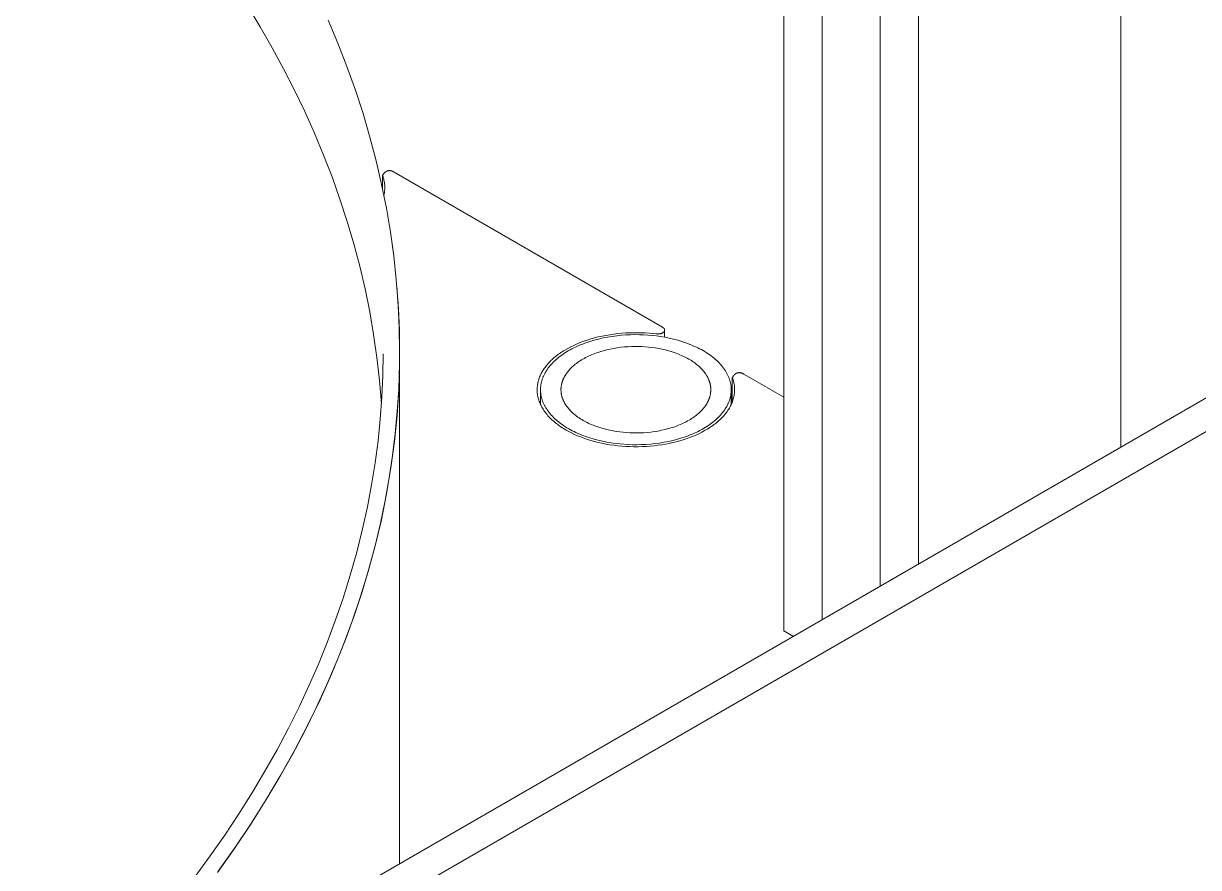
# Model space of a CAD drawing. Header units: inches. Extents: x -6.5 to 91.7, y -2.1 to 67.1.
# Drawn here: x 86.574 to 89.459, y 49.601 to 51.673 of the extents above; entities that cross this region are included whole.
import ezdxf

# ---------------------------------------------------------------- set-up
doc = ezdxf.new("R2010")
doc.units = ezdxf.units.IN
doc.layers.add('ZANO_R', color=7, linetype='Continuous', lineweight=0)

msp = doc.modelspace()

# ---------------------------------------------------------------- linework, layer by layer
at = {"layer": 'ZANO_R'}
for p, q in [((89.26837, 50.63292), (89.26837, 52.92642)), ((88.44077, 50.18241), (88.44077, 52.55782)), ((88.67723, 50.29163), (88.67723, 52.4213)), ((88.77181, 52.3667), (88.77181, 50.34623)), ((88.53535, 52.06323), (88.53535, 50.20971)), ((87.15549, 51.66461), (87.12479, 51.7153)), ((87.322, 51.68154), (87.34612, 51.62445)), ((87.18487, 51.6134), (87.15549, 51.66461)), ((87.21291, 51.5617), (87.18487, 51.6134)), ((87.34612, 51.62445), (87.36848, 51.56716)), ((87.23956, 51.50953), (87.21291, 51.5617)), ((87.36848, 51.56716), (87.38906, 51.50965)), ((87.26481, 51.45689), (87.23956, 51.50953)), ((87.38906, 51.50965), (87.40787, 51.45196)), ((87.28861, 51.4038), (87.26481, 51.45689)), ((87.40787, 51.45196), (87.42491, 51.3941)), ((87.31095, 51.3503), (87.28861, 51.4038)), ((87.42491, 51.3941), (87.44016, 51.33607)), ((87.3318, 51.29638), (87.31095, 51.3503)), ((87.44016, 51.33607), (87.45364, 51.2779)), ((87.35114, 51.24208), (87.3318, 51.29638)), ((87.45566, 51.26842), (87.45566, 51.30069)), ((87.45621, 51.29981), (87.45603, 51.29923)), ((87.45603, 51.29923), (87.45699, 51.29654)), ((87.45641, 51.30039), (87.45621, 51.29981)), ((87.45663, 51.30096), (87.45641, 51.30039)), ((87.45688, 51.30152), (87.45663, 51.30096)), ((87.45714, 51.30207), (87.45688, 51.30152)), ((87.45699, 51.29654), (87.45786, 51.29381)), ((87.45742, 51.30261), (87.45714, 51.30207)), ((87.45772, 51.30315), (87.45742, 51.30261)), ((87.45803, 51.30367), (87.45772, 51.30315)), ((87.45786, 51.29381), (87.45863, 51.29106)), ((87.45837, 51.30418), (87.45803, 51.30367)), ((87.45872, 51.30468), (87.45837, 51.30418)), ((87.45909, 51.30517), (87.45872, 51.30468)), ((87.45947, 51.30564), (87.45909, 51.30517)), ((87.45988, 51.30611), (87.45947, 51.30564)), ((87.46029, 51.30655), (87.45988, 51.30611)), ((87.46072, 51.30698), (87.46029, 51.30655)), ((87.46117, 51.3074), (87.46072, 51.30698)), ((87.46163, 51.3078), (87.46117, 51.3074)), ((87.46211, 51.30819), (87.46163, 51.3078)), ((87.46259, 51.30856), (87.46211, 51.30819)), ((87.46309, 51.30891), (87.46259, 51.30856)), ((87.46361, 51.30924), (87.46309, 51.30891)), ((87.46413, 51.30956), (87.46361, 51.30924)), ((87.46466, 51.30986), (87.46413, 51.30956)), ((87.46521, 51.31014), (87.46466, 51.30986)), ((87.46576, 51.3104), (87.46521, 51.31014)), ((87.46632, 51.31064), (87.46576, 51.3104)), ((87.46689, 51.31087), (87.46632, 51.31064)), ((87.46747, 51.31107), (87.46689, 51.31087)), ((87.46805, 51.31125), (87.46747, 51.31107)), ((87.46864, 51.31141), (87.46805, 51.31125)), ((87.46923, 51.31156), (87.46864, 51.31141)), ((87.46983, 51.31168), (87.46923, 51.31156)), ((87.47044, 51.31178), (87.46983, 51.31168)), ((87.47104, 51.31186), (87.47044, 51.31178)), ((87.47165, 51.31192), (87.47104, 51.31186)), ((87.47226, 51.31196), (87.47165, 51.31192)), ((87.47287, 51.31198), (87.47226, 51.31196)), ((87.47348, 51.31197), (87.47287, 51.31198)), ((87.47409, 51.31195), (87.47348, 51.31197)), ((87.4747, 51.3119), (87.47409, 51.31195)), ((87.47531, 51.31183), (87.4747, 51.3119)), ((87.47592, 51.31175), (87.47531, 51.31183)), ((87.47652, 51.31164), (87.47592, 51.31175)), ((87.47712, 51.31151), (87.47652, 51.31164)), ((87.47771, 51.31136), (87.47712, 51.31151)), ((87.4783, 51.31119), (87.47771, 51.31136)), ((87.47888, 51.311), (87.4783, 51.31119)), ((87.47945, 51.31079), (87.47888, 51.311)), ((87.48002, 51.31056), (87.47945, 51.31079)), ((87.48058, 51.31031), (87.48002, 51.31056)), ((87.48113, 51.31005), (87.48058, 51.31031)), ((87.48167, 51.30976), (87.48113, 51.31005)), ((87.4822, 51.30946), (87.48167, 51.30976)), ((87.48272, 51.30913), (87.4822, 51.30946)), ((87.48322, 51.30879), (87.48272, 51.30913)), ((87.48372, 51.30843), (87.48322, 51.30879)), ((87.4842, 51.30806), (87.48372, 51.30843)), ((88.14354, 50.92739), (87.4842, 51.30806)), ((87.45364, 51.2779), (87.46533, 51.21959)), ((87.45863, 51.29106), (87.4593, 51.28829)), ((87.4593, 51.28829), (87.45988, 51.28549)), ((87.45988, 51.28549), (87.46037, 51.28267)), ((87.46037, 51.28267), (87.46075, 51.27984)), ((87.46075, 51.27984), (87.46104, 51.277)), ((87.46119, 51.26558), (87.46098, 51.26273)), ((87.46104, 51.277), (87.46122, 51.27415)), ((87.4613, 51.26843), (87.46119, 51.26558)), ((87.46122, 51.27415), (87.46131, 51.27129)), ((87.46131, 51.27129), (87.4613, 51.26843)), ((87.36893, 51.18742), (87.35114, 51.24208)), ((87.45976, 51.25425), (87.45916, 51.25145)), ((87.46027, 51.25706), (87.45976, 51.25425)), ((87.46067, 51.25989), (87.46027, 51.25706)), ((87.46098, 51.26273), (87.46067, 51.25989)), ((87.46533, 51.21959), (87.47522, 51.16116)), ((87.38516, 51.13241), (87.36893, 51.18742)), ((87.47522, 51.16116), (87.48333, 51.10263)), ((87.3998, 51.07709), (87.38516, 51.13241)), ((87.47775, 51.14396), (87.4832, 51.10365)), ((87.48333, 51.10263), (87.48964, 51.04401)), ((87.41284, 51.02146), (87.3998, 51.07709)), ((87.48964, 51.04401), (87.49415, 50.98531)), ((87.42425, 50.96555), (87.41284, 51.02146)), ((87.49099, 51.02934), (87.49533, 50.96589)), ((87.49562, 50.95806), (87.49343, 50.99602)), ((87.49415, 50.98531), (87.49686, 50.92654)), ((83.21509, 47.13806), (89.83586, 50.96056)), ((87.43401, 50.90939), (87.42425, 50.96555)), ((87.49533, 50.96589), (87.49755, 50.90227)), ((87.49707, 50.91919), (87.49572, 50.95593)), ((89.9068, 50.91961), (83.28603, 47.09711)), ((87.49686, 50.92654), (87.49777, 50.86773)), ((87.49771, 50.88244), (87.49707, 50.91919)), ((88.14398, 50.92713), (88.14354, 50.92739)), ((88.14419, 50.92699), (88.14398, 50.92713)), ((88.1444, 50.92685), (88.14419, 50.92699)), ((88.14461, 50.92671), (88.1444, 50.92685)), ((88.14481, 50.92657), (88.14461, 50.92671)), ((88.14501, 50.92642), (88.14481, 50.92657)), ((88.14521, 50.92627), (88.14501, 50.92642)), ((88.1454, 50.92612), (88.14521, 50.92627)), ((88.14559, 50.92596), (88.1454, 50.92612)), ((88.14577, 50.9258), (88.14559, 50.92596)), ((88.14595, 50.92564), (88.14577, 50.9258)), ((88.14612, 50.92547), (88.14595, 50.92564)), ((88.14629, 50.92531), (88.14612, 50.92547)), ((88.14645, 50.92514), (88.14629, 50.92531)), ((88.1466, 50.92496), (88.14645, 50.92514)), ((88.14676, 50.92479), (88.1466, 50.92496)), ((88.1469, 50.92461), (88.14676, 50.92479)), ((88.14704, 50.92443), (88.1469, 50.92461)), ((88.14717, 50.92425), (88.14704, 50.92443)), ((88.1473, 50.92407), (88.14717, 50.92425)), ((88.14723, 50.91695), (88.14735, 50.91713)), ((88.14742, 50.92388), (88.1473, 50.92407)), ((88.14735, 50.91713), (88.14746, 50.9173)), ((88.14754, 50.92369), (88.14742, 50.92388)), ((88.14746, 50.9173), (88.14757, 50.91748)), ((88.14765, 50.92351), (88.14754, 50.92369)), ((88.14757, 50.91748), (88.14767, 50.91766)), ((88.14775, 50.92332), (88.14765, 50.92351)), ((88.14767, 50.91766), (88.14776, 50.91785)), ((88.14784, 50.92312), (88.14775, 50.92332)), ((88.14776, 50.91785), (88.14786, 50.91803)), ((88.14793, 50.92293), (88.14784, 50.92312)), ((88.14786, 50.91803), (88.14794, 50.91822)), ((88.14801, 50.92274), (88.14793, 50.92293)), ((88.14794, 50.91822), (88.14802, 50.91841)), ((88.14809, 50.92254), (88.14801, 50.92274)), ((88.14802, 50.91841), (88.14809, 50.9186)), ((88.14815, 50.92234), (88.14809, 50.92254)), ((88.14809, 50.9186), (88.14815, 50.91879)), ((88.14821, 50.92215), (88.14815, 50.92234)), ((88.14815, 50.91879), (88.14821, 50.91898)), ((88.14827, 50.92195), (88.14821, 50.92215)), ((88.14821, 50.91898), (88.14827, 50.91917)), ((88.14831, 50.92175), (88.14827, 50.92195)), ((88.14827, 50.91917), (88.14831, 50.91937)), ((88.14833, 50.92165), (88.14831, 50.92175)), ((88.14831, 50.91937), (88.14835, 50.91956)), ((88.14835, 50.92155), (88.14833, 50.92165)), ((88.14837, 50.92145), (88.14835, 50.92155)), ((88.14835, 50.91956), (88.14838, 50.91976)), ((88.14838, 50.92135), (88.14837, 50.92145)), ((88.1484, 50.92125), (88.14838, 50.92135)), ((88.14838, 50.91976), (88.1484, 50.91986)), ((88.14841, 50.92115), (88.1484, 50.92125)), ((88.1484, 50.91986), (88.14841, 50.91996)), ((88.14842, 50.92105), (88.14841, 50.92115)), ((88.14841, 50.91996), (88.14842, 50.92006)), ((88.14843, 50.92095), (88.14842, 50.92105)), ((88.14842, 50.92006), (88.14843, 50.92016)), ((88.14843, 50.92085), (88.14843, 50.92095)), ((88.14844, 50.92075), (88.14843, 50.92085)), ((88.14843, 50.92025), (88.14844, 50.92035)), ((88.14843, 50.92016), (88.14843, 50.92025)), ((88.14844, 50.92065), (88.14844, 50.92075)), ((88.14844, 50.92055), (88.14844, 50.92065)), ((88.14844, 50.92045), (88.14844, 50.92055)), ((88.14844, 50.92035), (88.14844, 50.92045)), ((88.14844, 50.92035), (88.14844, 50.90306)), ((87.44211, 50.853), (87.43401, 50.90939)), ((87.49755, 50.90227), (87.49764, 50.8385)), ((87.93327, 50.88658), (87.9414, 50.88992)), ((87.9414, 50.88992), (87.9498, 50.89307)), ((87.94925, 50.88714), (87.95435, 50.88902)), ((87.9498, 50.89307), (87.95843, 50.89603)), ((87.95435, 50.88902), (87.95952, 50.89083)), ((87.95843, 50.89603), (87.96728, 50.89879)), ((87.95952, 50.89083), (87.96476, 50.89255)), ((87.96476, 50.89255), (87.97543, 50.89574)), ((87.96728, 50.89879), (87.97633, 50.90133)), ((87.97543, 50.89574), (87.98631, 50.8986)), ((87.97633, 50.90133), (87.98556, 50.90365)), ((87.98556, 50.90365), (87.99493, 50.90575)), ((87.98631, 50.8986), (87.99736, 50.90112)), ((87.99493, 50.90575), (88.00444, 50.90762)), ((87.99736, 50.90112), (88.00852, 50.9033)), ((88.00444, 50.90762), (88.01404, 50.90925)), ((88.00852, 50.9033), (88.01976, 50.90513)), ((88.01404, 50.90925), (88.02372, 50.91065)), ((88.01976, 50.90513), (88.03102, 50.90663)), ((88.02372, 50.91065), (88.03345, 50.91182)), ((88.03102, 50.90663), (88.04227, 50.90779)), ((88.03345, 50.91182), (88.0432, 50.91275)), ((88.04227, 50.90779), (88.05346, 50.90862)), ((88.0432, 50.91275), (88.05296, 50.91344)), ((88.05296, 50.91344), (88.06268, 50.91391)), ((88.05346, 50.90862), (88.06456, 50.90914)), ((88.06268, 50.91391), (88.07236, 50.91415)), ((88.06456, 50.90914), (88.07552, 50.90935)), ((88.07236, 50.91415), (88.08197, 50.91416)), ((88.07552, 50.90935), (88.08632, 50.90927)), ((88.08197, 50.91416), (88.09149, 50.91396)), ((88.08632, 50.90927), (88.09692, 50.9089)), ((88.09149, 50.91396), (88.10089, 50.91355)), ((88.09692, 50.9089), (88.1073, 50.90828)), ((88.10089, 50.91355), (88.11017, 50.91293)), ((88.1073, 50.90828), (88.11763, 50.90739)), ((88.11017, 50.91293), (88.11929, 50.91212)), ((88.11763, 50.90739), (88.12805, 50.90621)), ((88.11929, 50.91212), (88.12824, 50.91112)), ((88.12805, 50.90621), (88.13854, 50.90473)), ((88.12824, 50.91112), (88.12886, 50.91105)), ((88.12886, 50.91105), (88.12949, 50.911)), ((88.12949, 50.911), (88.13013, 50.91095)), ((88.13013, 50.91095), (88.13078, 50.91093)), ((88.13078, 50.91093), (88.13143, 50.91091)), ((88.13143, 50.91091), (88.1321, 50.91091)), ((88.1321, 50.91091), (88.13276, 50.91093)), ((88.13276, 50.91093), (88.13344, 50.91096)), ((88.13344, 50.91096), (88.13411, 50.91101)), ((88.13411, 50.91101), (88.13478, 50.91107)), ((88.13478, 50.91107), (88.13545, 50.91115)), ((88.13545, 50.91115), (88.13612, 50.91125)), ((88.13612, 50.91125), (88.13678, 50.91136)), ((88.13678, 50.91136), (88.13744, 50.91149)), ((88.13744, 50.91149), (88.13808, 50.91164)), ((88.13808, 50.91164), (88.13872, 50.9118)), ((88.13854, 50.90473), (88.14907, 50.90294)), ((88.13872, 50.9118), (88.13934, 50.91197)), ((88.13934, 50.91197), (88.13995, 50.91216)), ((88.13995, 50.91216), (88.14055, 50.91237)), ((88.14055, 50.91237), (88.14113, 50.91258)), ((88.14113, 50.91258), (88.14169, 50.91281)), ((88.14169, 50.91281), (88.14223, 50.91306)), ((88.14223, 50.91306), (88.14275, 50.91331)), ((88.14275, 50.91331), (88.14325, 50.91357)), ((88.14325, 50.91357), (88.14373, 50.91385)), ((88.14373, 50.91385), (88.14396, 50.91399)), ((88.14396, 50.91399), (88.14419, 50.91413)), ((88.14419, 50.91413), (88.1444, 50.91427)), ((88.1444, 50.91427), (88.14462, 50.91442)), ((88.14462, 50.91442), (88.14482, 50.91457)), ((88.14482, 50.91457), (88.14503, 50.91472)), ((88.14503, 50.91472), (88.14522, 50.91487)), ((88.14522, 50.91487), (88.14541, 50.91502)), ((88.14541, 50.91502), (88.14559, 50.91517)), ((88.14559, 50.91517), (88.14577, 50.91533)), ((88.14577, 50.91533), (88.14594, 50.91548)), ((88.14594, 50.91548), (88.1461, 50.91564)), ((88.1461, 50.91564), (88.14626, 50.9158)), ((88.14626, 50.9158), (88.14641, 50.91596)), ((88.14641, 50.91596), (88.14656, 50.91612)), ((88.14656, 50.91612), (88.1467, 50.91628)), ((88.1467, 50.91628), (88.14684, 50.91644)), ((88.14684, 50.91644), (88.14698, 50.91661)), ((88.14698, 50.91661), (88.1471, 50.91678)), ((88.1471, 50.91678), (88.14723, 50.91695)), ((88.14907, 50.90294), (88.15959, 50.90084)), ((88.15959, 50.90084), (88.17006, 50.89842)), ((88.17006, 50.89842), (88.18045, 50.89567)), ((88.18045, 50.89567), (88.19071, 50.8926)), ((88.19071, 50.8926), (88.2008, 50.8892)), ((88.2008, 50.8892), (88.20576, 50.88738)), ((87.45672, 50.80902), (87.45763, 50.86249)), ((87.49736, 50.82845), (87.49772, 50.8814)), ((87.49786, 50.85994), (87.49786, 49.61072)), ((87.8849, 50.85898), (87.88781, 50.86115)), ((87.88781, 50.86115), (87.89081, 50.86329)), ((87.89081, 50.86329), (87.8939, 50.86541)), ((87.8939, 50.86541), (87.89708, 50.8675)), ((87.89577, 50.85916), (87.89959, 50.86182)), ((87.89708, 50.8675), (87.90033, 50.86956)), ((87.89959, 50.86182), (87.90354, 50.86443)), ((87.90033, 50.86956), (87.90368, 50.87159)), ((87.90354, 50.86443), (87.90762, 50.86699)), ((87.90368, 50.87159), (87.91061, 50.87556)), ((87.90762, 50.86699), (87.91181, 50.86949)), ((87.91061, 50.87556), (87.91786, 50.87939)), ((87.91181, 50.86949), (87.91612, 50.87193)), ((87.91612, 50.87193), (87.92055, 50.87431)), ((87.91786, 50.87939), (87.92542, 50.88307)), ((87.92055, 50.87431), (87.92509, 50.87662)), ((87.92509, 50.87662), (87.92973, 50.87887)), ((87.92542, 50.88307), (87.93327, 50.88658)), ((87.92973, 50.87887), (87.93447, 50.88105)), ((87.93447, 50.88105), (87.93931, 50.88315)), ((87.93931, 50.88315), (87.94424, 50.88519)), ((87.94424, 50.88519), (87.94925, 50.88714)), ((87.96519, 50.85815), (87.96899, 50.85981)), ((87.96899, 50.85981), (87.97286, 50.86141)), ((87.97286, 50.86141), (87.9768, 50.86294)), ((87.9768, 50.86294), (87.9808, 50.86442)), ((87.9808, 50.86442), (87.98487, 50.86584)), ((87.98487, 50.86584), (87.98899, 50.86719)), ((87.98899, 50.86719), (87.99737, 50.8697)), ((87.99737, 50.8697), (88.00592, 50.87195)), ((88.00592, 50.87195), (88.0146, 50.87393)), ((88.0146, 50.87393), (88.02337, 50.87564)), ((88.02337, 50.87564), (88.0322, 50.87708)), ((88.0322, 50.87708), (88.04105, 50.87825)), ((88.04105, 50.87825), (88.04989, 50.87916)), ((88.04989, 50.87916), (88.05868, 50.87982)), ((88.05868, 50.87982), (88.0674, 50.88023)), ((88.0674, 50.88023), (88.07601, 50.88039)), ((88.07601, 50.88039), (88.0845, 50.88033)), ((88.0845, 50.88033), (88.09283, 50.88004)), ((88.09283, 50.88004), (88.10099, 50.87955)), ((88.10099, 50.87955), (88.1091, 50.87885)), ((88.1091, 50.87885), (88.11729, 50.87792)), ((88.11729, 50.87792), (88.12553, 50.87676)), ((88.12553, 50.87676), (88.1338, 50.87536)), ((88.1338, 50.87536), (88.14207, 50.87371)), ((88.14207, 50.87371), (88.1503, 50.8718)), ((88.1503, 50.8718), (88.15846, 50.86965)), ((88.15846, 50.86965), (88.16652, 50.86723)), ((88.16652, 50.86723), (88.17445, 50.86456)), ((88.17445, 50.86456), (88.17835, 50.86313)), ((88.17835, 50.86313), (88.1822, 50.86164)), ((88.1822, 50.86164), (88.186, 50.86008)), ((88.186, 50.86008), (88.18975, 50.85847)), ((88.20576, 50.88738), (88.21067, 50.88548)), ((88.21067, 50.88548), (88.2155, 50.88351)), ((88.2155, 50.88351), (88.22027, 50.88145)), ((88.22027, 50.88145), (88.22496, 50.87932)), ((88.22496, 50.87932), (88.22957, 50.87711)), ((88.22957, 50.87711), (88.23409, 50.87483)), ((88.23409, 50.87483), (88.23852, 50.87248)), ((88.23852, 50.87248), (88.24285, 50.87006)), ((88.24285, 50.87006), (88.24708, 50.86757)), ((88.24708, 50.86757), (88.2512, 50.86501)), ((88.2512, 50.86501), (88.2552, 50.86239)), ((88.2552, 50.86239), (88.2591, 50.85971)), ((88.2591, 50.85971), (88.26287, 50.85697)), ((87.44853, 50.79641), (87.44211, 50.853)), ((87.49764, 50.8385), (87.49558, 50.77463)), ((87.85476, 50.82905), (87.85663, 50.83151)), ((87.85663, 50.83151), (87.85856, 50.83394)), ((87.85856, 50.83394), (87.86056, 50.83633)), ((87.86056, 50.83633), (87.86263, 50.83868)), ((87.86263, 50.83868), (87.86476, 50.841)), ((87.86476, 50.841), (87.86697, 50.8433)), ((87.86499, 50.83047), (87.86744, 50.83346)), ((87.86697, 50.8433), (87.86927, 50.84558)), ((87.86744, 50.83346), (87.87003, 50.83644)), ((87.86927, 50.84558), (87.87165, 50.84786)), ((87.87003, 50.83644), (87.87276, 50.83939)), ((87.87165, 50.84786), (87.87412, 50.85011)), ((87.87276, 50.83939), (87.87564, 50.84231)), ((87.87412, 50.85011), (87.87668, 50.85236)), ((87.87564, 50.84231), (87.87865, 50.84521)), ((87.87668, 50.85236), (87.87933, 50.85458)), ((87.87865, 50.84521), (87.8818, 50.84808)), ((87.87933, 50.85458), (87.88207, 50.85679)), ((87.8818, 50.84808), (87.88509, 50.85091)), ((87.88207, 50.85679), (87.8849, 50.85898)), ((87.88509, 50.85091), (87.88852, 50.8537)), ((87.88852, 50.8537), (87.89208, 50.85645)), ((87.89208, 50.85645), (87.89577, 50.85916)), ((87.92133, 50.83), (87.9238, 50.83225)), ((87.9238, 50.83225), (87.92639, 50.83447)), ((87.92639, 50.83447), (87.92908, 50.83667)), ((87.92908, 50.83667), (87.93188, 50.83883)), ((87.93188, 50.83883), (87.93478, 50.84096)), ((87.93478, 50.84096), (87.93778, 50.84305)), ((87.93778, 50.84305), (87.94089, 50.8451)), ((87.94089, 50.8451), (87.94409, 50.84711)), ((87.94409, 50.84711), (87.94738, 50.84907)), ((87.94738, 50.84907), (87.95077, 50.85099)), ((87.95077, 50.85099), (87.95425, 50.85286)), ((87.95425, 50.85286), (87.95781, 50.85468)), ((87.95781, 50.85468), (87.96146, 50.85644)), ((87.96146, 50.85644), (87.96519, 50.85815)), ((88.18975, 50.85847), (88.19343, 50.85679)), ((88.19343, 50.85679), (88.19705, 50.85506)), ((88.19705, 50.85506), (88.2006, 50.85327)), ((88.2006, 50.85327), (88.20408, 50.85142)), ((88.20408, 50.85142), (88.20748, 50.84952)), ((88.20748, 50.84952), (88.21081, 50.84756)), ((88.21081, 50.84756), (88.21404, 50.84555)), ((88.21404, 50.84555), (88.21719, 50.8435)), ((88.21719, 50.8435), (88.22025, 50.84139)), ((88.22025, 50.84139), (88.22322, 50.83924)), ((88.22322, 50.83924), (88.22608, 50.83704)), ((88.22608, 50.83704), (88.22885, 50.83481)), ((88.22885, 50.83481), (88.23151, 50.83253)), ((88.23151, 50.83253), (88.23407, 50.83022)), ((88.26287, 50.85697), (88.26652, 50.85418)), ((88.26652, 50.85418), (88.27004, 50.85134)), ((88.27004, 50.85134), (88.27343, 50.84844)), ((88.27343, 50.84844), (88.27669, 50.8455)), ((88.27669, 50.8455), (88.2798, 50.84251)), ((88.2798, 50.84251), (88.28278, 50.83949)), ((88.28278, 50.83949), (88.28562, 50.83642)), ((88.28562, 50.83642), (88.28832, 50.83333)), ((88.28832, 50.83333), (88.29087, 50.8302)), ((87.45428, 50.75558), (87.45672, 50.80902)), ((87.49551, 50.77507), (87.49736, 50.82845)), ((87.83953, 50.79999), (87.84048, 50.80275)), ((87.84048, 50.80275), (87.84152, 50.8055)), ((87.84152, 50.8055), (87.84265, 50.80823)), ((87.84265, 50.80823), (87.84387, 50.81093)), ((87.84387, 50.81093), (87.84518, 50.8136)), ((87.84518, 50.8136), (87.84658, 50.81625)), ((87.84658, 50.81625), (87.84805, 50.81887)), ((87.84805, 50.81887), (87.84961, 50.82146)), ((87.84811, 50.8002), (87.84864, 50.8017)), ((87.84864, 50.8017), (87.84919, 50.80321)), ((87.84919, 50.80321), (87.84978, 50.80472)), ((87.84961, 50.82146), (87.85125, 50.82402)), ((87.84978, 50.80472), (87.85041, 50.80624)), ((87.85041, 50.80624), (87.85106, 50.80775)), ((87.85106, 50.80775), (87.85175, 50.80927)), ((87.85125, 50.82402), (87.85297, 50.82655)), ((87.85175, 50.80927), (87.85248, 50.81079)), ((87.85248, 50.81079), (87.85323, 50.81231)), ((87.85297, 50.82655), (87.85476, 50.82905)), ((87.85323, 50.81231), (87.85485, 50.81534)), ((87.85485, 50.81534), (87.8566, 50.81838)), ((87.8566, 50.81838), (87.85849, 50.82142)), ((87.85849, 50.82142), (87.86051, 50.82445)), ((87.86051, 50.82445), (87.86268, 50.82747)), ((87.86268, 50.82747), (87.86499, 50.83047)), ((87.89966, 50.80056), (87.9002, 50.80176)), ((87.9002, 50.80176), (87.90076, 50.80295)), ((87.90076, 50.80295), (87.90136, 50.80414)), ((87.90136, 50.80414), (87.90263, 50.80653)), ((87.90263, 50.80653), (87.904, 50.80892)), ((87.904, 50.80892), (87.90549, 50.8113)), ((87.90549, 50.8113), (87.90708, 50.81368)), ((87.90708, 50.81368), (87.90878, 50.81605)), ((87.90878, 50.81605), (87.9106, 50.81842)), ((87.9106, 50.81842), (87.91252, 50.82077)), ((87.91252, 50.82077), (87.91456, 50.8231)), ((87.91456, 50.8231), (87.9167, 50.82542)), ((87.9167, 50.82542), (87.91896, 50.82772)), ((87.91896, 50.82772), (87.92133, 50.83)), ((88.23407, 50.83022), (88.23652, 50.82788)), ((88.23652, 50.82788), (88.23886, 50.8255)), ((88.23886, 50.8255), (88.24109, 50.82309)), ((88.24109, 50.82309), (88.24321, 50.82066)), ((88.24321, 50.82066), (88.24521, 50.8182)), ((88.24521, 50.8182), (88.2471, 50.81572)), ((88.2471, 50.81572), (88.24888, 50.81322)), ((88.24888, 50.81322), (88.24972, 50.81197)), ((88.24972, 50.81197), (88.25053, 50.81071)), ((88.25053, 50.81071), (88.25132, 50.80945)), ((88.25132, 50.80945), (88.25207, 50.80818)), ((88.25207, 50.80818), (88.2528, 50.80692)), ((88.2528, 50.80692), (88.2535, 50.80565)), ((88.2535, 50.80565), (88.25416, 50.80437)), ((88.25416, 50.80437), (88.2548, 50.8031)), ((88.2548, 50.8031), (88.25541, 50.80183)), ((88.25541, 50.80183), (88.25599, 50.80055)), ((88.29087, 50.8302), (88.29327, 50.82704)), ((88.29327, 50.82704), (88.29553, 50.82387)), ((88.29553, 50.82387), (88.2966, 50.82227)), ((88.2966, 50.82227), (88.29764, 50.82067)), ((88.29764, 50.82067), (88.29863, 50.81906)), ((88.29863, 50.81906), (88.2996, 50.81745)), ((88.2996, 50.81745), (88.30052, 50.81584)), ((88.30052, 50.81584), (88.30141, 50.81422)), ((88.30141, 50.81422), (88.30226, 50.8126)), ((88.30226, 50.8126), (88.30307, 50.81098)), ((88.30307, 50.81098), (88.30385, 50.80936)), ((88.30385, 50.80936), (88.30458, 50.80773)), ((88.30458, 50.80773), (88.30529, 50.80611)), ((88.30529, 50.80611), (88.30595, 50.80448)), ((88.30595, 50.80448), (88.30658, 50.80285)), ((88.30658, 50.80285), (88.30717, 50.80123)), ((88.31459, 50.74412), (88.31459, 50.80479)), ((88.31514, 50.80391), (88.31496, 50.80332)), ((88.31496, 50.80332), (88.31586, 50.80075)), ((88.31534, 50.80448), (88.31514, 50.80391)), ((88.31557, 50.80505), (88.31534, 50.80448)), ((88.31581, 50.80561), (88.31557, 50.80505)), ((88.31607, 50.80617), (88.31581, 50.80561)), ((88.31635, 50.80671), (88.31607, 50.80617)), ((88.31665, 50.80724), (88.31635, 50.80671)), ((88.31696, 50.80777), (88.31665, 50.80724)), ((88.3173, 50.80828), (88.31696, 50.80777)), ((88.31765, 50.80878), (88.3173, 50.80828)), ((88.31802, 50.80927), (88.31765, 50.80878)), ((88.31841, 50.80974), (88.31802, 50.80927)), ((88.31881, 50.8102), (88.31841, 50.80974)), ((88.31922, 50.81065), (88.31881, 50.8102)), ((88.31966, 50.81108), (88.31922, 50.81065)), ((88.3201, 50.8115), (88.31966, 50.81108)), ((88.32056, 50.8119), (88.3201, 50.8115)), ((88.32104, 50.81228), (88.32056, 50.8119)), ((88.32153, 50.81265), (88.32104, 50.81228)), ((88.32203, 50.81301), (88.32153, 50.81265)), ((88.32254, 50.81334), (88.32203, 50.81301)), ((88.32306, 50.81366), (88.32254, 50.81334)), ((88.32359, 50.81396), (88.32306, 50.81366)), ((88.32414, 50.81424), (88.32359, 50.81396)), ((88.32469, 50.8145), (88.32414, 50.81424)), ((88.32525, 50.81474), (88.32469, 50.8145)), ((88.32582, 50.81496), (88.32525, 50.81474)), ((88.3264, 50.81516), (88.32582, 50.81496)), ((88.32698, 50.81535), (88.3264, 50.81516)), ((88.32757, 50.81551), (88.32698, 50.81535)), ((88.32817, 50.81565), (88.32757, 50.81551)), ((88.32877, 50.81577), (88.32817, 50.81565)), ((88.32937, 50.81588), (88.32877, 50.81577)), ((88.32997, 50.81596), (88.32937, 50.81588)), ((88.33058, 50.81601), (88.32997, 50.81596)), ((88.33119, 50.81605), (88.33058, 50.81601)), ((88.3318, 50.81607), (88.33119, 50.81605)), ((88.33242, 50.81607), (88.3318, 50.81607)), ((88.33303, 50.81604), (88.33242, 50.81607)), ((88.33364, 50.816), (88.33303, 50.81604)), ((88.33424, 50.81593), (88.33364, 50.816)), ((88.33485, 50.81584), (88.33424, 50.81593)), ((88.33545, 50.81573), (88.33485, 50.81584)), ((88.33605, 50.81561), (88.33545, 50.81573)), ((88.33664, 50.81546), (88.33605, 50.81561)), ((88.33723, 50.81529), (88.33664, 50.81546)), ((88.33781, 50.8151), (88.33723, 50.81529)), ((88.33838, 50.81489), (88.33781, 50.8151)), ((88.33895, 50.81466), (88.33838, 50.81489)), ((88.33951, 50.81441), (88.33895, 50.81466)), ((88.34006, 50.81414), (88.33951, 50.81441)), ((88.3406, 50.81386), (88.34006, 50.81414)), ((88.34113, 50.81355), (88.3406, 50.81386)), ((88.34165, 50.81323), (88.34113, 50.81355)), ((88.34216, 50.81289), (88.34165, 50.81323)), ((88.34265, 50.81253), (88.34216, 50.81289)), ((88.34314, 50.81216), (88.34265, 50.81253)), ((88.44077, 50.75579), (88.34314, 50.81216)), ((87.45326, 50.73963), (87.44853, 50.79641)), ((87.49558, 50.77463), (87.49137, 50.71069)), ((87.49212, 50.72128), (87.49551, 50.77507)), ((87.83538, 50.77436), (87.8354, 50.77581)), ((87.83539, 50.77292), (87.83538, 50.77436)), ((87.83543, 50.77147), (87.83539, 50.77292)), ((87.8354, 50.77581), (87.83544, 50.77725)), ((87.83544, 50.77725), (87.83551, 50.77869)), ((87.83551, 50.77869), (87.8356, 50.78013)), ((87.8356, 50.78013), (87.83572, 50.78157)), ((87.83572, 50.78157), (87.83586, 50.78301)), ((87.83586, 50.78301), (87.83603, 50.78444)), ((87.83603, 50.78444), (87.83622, 50.78587)), ((87.83622, 50.78587), (87.83669, 50.78873)), ((87.83669, 50.78873), (87.83725, 50.79156)), ((87.83725, 50.79156), (87.83791, 50.79439)), ((87.83791, 50.79439), (87.83867, 50.7972)), ((87.83867, 50.7972), (87.83953, 50.79999)), ((87.84374, 50.77445), (87.84376, 50.77601)), ((87.84375, 50.77288), (87.84374, 50.77445)), ((87.84374, 50.73777), (87.84374, 50.77288)), ((87.84379, 50.77131), (87.84375, 50.77288)), ((87.84376, 50.77601), (87.84381, 50.77757)), ((87.84381, 50.77757), (87.8439, 50.77912)), ((87.8439, 50.77912), (87.84401, 50.78066)), ((87.84401, 50.78066), (87.84415, 50.78219)), ((87.84415, 50.78219), (87.84432, 50.78372)), ((87.84432, 50.78372), (87.84452, 50.78524)), ((87.84452, 50.78524), (87.84475, 50.78675)), ((87.84475, 50.78675), (87.84501, 50.78825)), ((87.84501, 50.78825), (87.84529, 50.78975)), ((87.84529, 50.78975), (87.84561, 50.79123)), ((87.84561, 50.79123), (87.84595, 50.79272)), ((87.84595, 50.79272), (87.84632, 50.7942)), ((87.84632, 50.7942), (87.84672, 50.7957)), ((87.84672, 50.7957), (87.84715, 50.79719)), ((87.84715, 50.79719), (87.84761, 50.79869)), ((87.84761, 50.79869), (87.84811, 50.8002)), ((87.8939, 50.7744), (87.89392, 50.77563)), ((87.89391, 50.77317), (87.8939, 50.7744)), ((87.89394, 50.77193), (87.89391, 50.77317)), ((87.89392, 50.77563), (87.89396, 50.77685)), ((87.89396, 50.77685), (87.89402, 50.77807)), ((87.89402, 50.77807), (87.89411, 50.77928)), ((87.89411, 50.77928), (87.89422, 50.78048)), ((87.89422, 50.78048), (87.89436, 50.78168)), ((87.89436, 50.78168), (87.89451, 50.78288)), ((87.89451, 50.78288), (87.89469, 50.78406)), ((87.89469, 50.78406), (87.8949, 50.78524)), ((87.8949, 50.78524), (87.89512, 50.78642)), ((87.89512, 50.78642), (87.89537, 50.78759)), ((87.89537, 50.78759), (87.89563, 50.78875)), ((87.89563, 50.78875), (87.89592, 50.78992)), ((87.89592, 50.78992), (87.89624, 50.79109)), ((87.89624, 50.79109), (87.89658, 50.79227)), ((87.89658, 50.79227), (87.89694, 50.79345)), ((87.89694, 50.79345), (87.89733, 50.79463)), ((87.89733, 50.79463), (87.89775, 50.79581)), ((87.89775, 50.79581), (87.89819, 50.797)), ((87.89819, 50.797), (87.89865, 50.79818)), ((87.89865, 50.79818), (87.89914, 50.79937)), ((87.89914, 50.79937), (87.89966, 50.80056)), ((88.25599, 50.80055), (88.25654, 50.79927)), ((88.25654, 50.79927), (88.25707, 50.79799)), ((88.25707, 50.79799), (88.25756, 50.79672)), ((88.25756, 50.79672), (88.25803, 50.79544)), ((88.25803, 50.79544), (88.25846, 50.79416)), ((88.25846, 50.79416), (88.25887, 50.79289)), ((88.25887, 50.79289), (88.25925, 50.79161)), ((88.25925, 50.79161), (88.25961, 50.79034)), ((88.25961, 50.79034), (88.25993, 50.78906)), ((88.25993, 50.78906), (88.26023, 50.78779)), ((88.26023, 50.78779), (88.2605, 50.78653)), ((88.2605, 50.78653), (88.26074, 50.78526)), ((88.26074, 50.78526), (88.26096, 50.784)), ((88.26096, 50.784), (88.26115, 50.78274)), ((88.26115, 50.78274), (88.26131, 50.78148)), ((88.26131, 50.78148), (88.26144, 50.78023)), ((88.26144, 50.78023), (88.26155, 50.77898)), ((88.26155, 50.77898), (88.26164, 50.77773)), ((88.26164, 50.77773), (88.2617, 50.77649)), ((88.2617, 50.77649), (88.26173, 50.77525)), ((88.26174, 50.77402), (88.26172, 50.77279)), ((88.26173, 50.77525), (88.26174, 50.77402)), ((88.30717, 50.80123), (88.30773, 50.7996)), ((88.30773, 50.7996), (88.30825, 50.79798)), ((88.30825, 50.79798), (88.30874, 50.79636)), ((88.30874, 50.79636), (88.30918, 50.79473)), ((88.30918, 50.79473), (88.3096, 50.79311)), ((88.3096, 50.79311), (88.30998, 50.7915)), ((88.30998, 50.7915), (88.31032, 50.78988)), ((88.31032, 50.78988), (88.31063, 50.78827)), ((88.31063, 50.78827), (88.3109, 50.78667)), ((88.3109, 50.78667), (88.31114, 50.78506)), ((88.31114, 50.78506), (88.31135, 50.78346)), ((88.31135, 50.78346), (88.31152, 50.78187)), ((88.31152, 50.78187), (88.31166, 50.78028)), ((88.31166, 50.78028), (88.31177, 50.77869)), ((88.31177, 50.77869), (88.31185, 50.77711)), ((88.31185, 50.77711), (88.31189, 50.77554)), ((88.3119, 50.77397), (88.31188, 50.77241)), ((88.31189, 50.77554), (88.3119, 50.77397)), ((88.31586, 50.80075), (88.31669, 50.79815)), ((88.31669, 50.79815), (88.31743, 50.79553)), ((88.31743, 50.79553), (88.31809, 50.79288)), ((88.31809, 50.79288), (88.31867, 50.79022)), ((88.31867, 50.79022), (88.31916, 50.78753)), ((88.31916, 50.78753), (88.31956, 50.78483)), ((88.31956, 50.78483), (88.31987, 50.7821)), ((88.31987, 50.7821), (88.3201, 50.77936)), ((88.3201, 50.77936), (88.32022, 50.77661)), ((88.32026, 50.77384), (88.3202, 50.77106)), ((88.32022, 50.77661), (88.32026, 50.77384)), ((87.45033, 50.70222), (87.45428, 50.75558)), ((87.83549, 50.77002), (87.83543, 50.77147)), ((87.83558, 50.76858), (87.83549, 50.77002)), ((87.83569, 50.76713), (87.83558, 50.76858)), ((87.83583, 50.76568), (87.83569, 50.76713)), ((87.836, 50.76423), (87.83583, 50.76568)), ((87.83619, 50.76279), (87.836, 50.76423)), ((87.83641, 50.76134), (87.83619, 50.76279)), ((87.83665, 50.75989), (87.83641, 50.76134)), ((87.83692, 50.75845), (87.83665, 50.75989)), ((87.83722, 50.75701), (87.83692, 50.75845)), ((87.83789, 50.75413), (87.83722, 50.75701)), ((87.83866, 50.75126), (87.83789, 50.75413)), ((87.83954, 50.7484), (87.83866, 50.75126)), ((87.84052, 50.74555), (87.83954, 50.7484)), ((87.8416, 50.74271), (87.84052, 50.74555)), ((87.84387, 50.76973), (87.84379, 50.77131)), ((87.84398, 50.76814), (87.84387, 50.76973)), ((87.84412, 50.76655), (87.84398, 50.76814)), ((87.84429, 50.76496), (87.84412, 50.76655)), ((87.8445, 50.76336), (87.84429, 50.76496)), ((87.84474, 50.76175), (87.8445, 50.76336)), ((87.84501, 50.76015), (87.84474, 50.76175)), ((87.84532, 50.75854), (87.84501, 50.76015)), ((87.84566, 50.75692), (87.84532, 50.75854)), ((87.84604, 50.7553), (87.84566, 50.75692)), ((87.84646, 50.75369), (87.84604, 50.7553)), ((87.8469, 50.75206), (87.84646, 50.75369)), ((87.84739, 50.75044), (87.8469, 50.75206)), ((87.84791, 50.74882), (87.84739, 50.75044)), ((87.84847, 50.74719), (87.84791, 50.74882)), ((87.84906, 50.74557), (87.84847, 50.74719)), ((87.84969, 50.74394), (87.84906, 50.74557)), ((87.894, 50.77069), (87.89394, 50.77193)), ((87.89409, 50.76944), (87.894, 50.77069)), ((87.8942, 50.76819), (87.89409, 50.76944)), ((87.89433, 50.76694), (87.8942, 50.76819)), ((87.89449, 50.76568), (87.89433, 50.76694)), ((87.89468, 50.76442), (87.89449, 50.76568)), ((87.8949, 50.76316), (87.89468, 50.76442)), ((87.89514, 50.76189), (87.8949, 50.76316)), ((87.89541, 50.76063), (87.89514, 50.76189)), ((87.89571, 50.75936), (87.89541, 50.76063)), ((87.89603, 50.75808), (87.89571, 50.75936)), ((87.89639, 50.75681), (87.89603, 50.75808)), ((87.89677, 50.75553), (87.89639, 50.75681)), ((87.89718, 50.75426), (87.89677, 50.75553)), ((87.89761, 50.75298), (87.89718, 50.75426)), ((87.89808, 50.7517), (87.89761, 50.75298)), ((87.89857, 50.75043), (87.89808, 50.7517)), ((87.8991, 50.74915), (87.89857, 50.75043)), ((87.89965, 50.74787), (87.8991, 50.74915)), ((87.90023, 50.74659), (87.89965, 50.74787)), ((87.90084, 50.74532), (87.90023, 50.74659)), ((87.90148, 50.74405), (87.90084, 50.74532)), ((87.90215, 50.74277), (87.90148, 50.74405)), ((88.25428, 50.74428), (88.25301, 50.74189)), ((88.25488, 50.74547), (88.25428, 50.74428)), ((88.25544, 50.74666), (88.25488, 50.74547)), ((88.25599, 50.74786), (88.25544, 50.74666)), ((88.2565, 50.74905), (88.25599, 50.74786)), ((88.25699, 50.75024), (88.2565, 50.74905)), ((88.25746, 50.75142), (88.25699, 50.75024)), ((88.25789, 50.75261), (88.25746, 50.75142)), ((88.25831, 50.75379), (88.25789, 50.75261)), ((88.2587, 50.75497), (88.25831, 50.75379)), ((88.25906, 50.75615), (88.2587, 50.75497)), ((88.2594, 50.75733), (88.25906, 50.75615)), ((88.25972, 50.7585), (88.2594, 50.75733)), ((88.26001, 50.75967), (88.25972, 50.7585)), ((88.26028, 50.76083), (88.26001, 50.75967)), ((88.26052, 50.762), (88.26028, 50.76083)), ((88.26074, 50.76318), (88.26052, 50.762)), ((88.26095, 50.76436), (88.26074, 50.76318)), ((88.26113, 50.76554), (88.26095, 50.76436)), ((88.26128, 50.76674), (88.26113, 50.76554)), ((88.26142, 50.76794), (88.26128, 50.76674)), ((88.26153, 50.76914), (88.26142, 50.76794)), ((88.26162, 50.77035), (88.26153, 50.76914)), ((88.26168, 50.77157), (88.26162, 50.77035)), ((88.26172, 50.77279), (88.26168, 50.77157)), ((88.30645, 50.74521), (88.30586, 50.7437)), ((88.30701, 50.74672), (88.30645, 50.74521)), ((88.30753, 50.74822), (88.30701, 50.74672)), ((88.30803, 50.74973), (88.30753, 50.74822)), ((88.30849, 50.75123), (88.30803, 50.74973)), ((88.30892, 50.75272), (88.30849, 50.75123)), ((88.30932, 50.75422), (88.30892, 50.75272)), ((88.30969, 50.7557), (88.30932, 50.75422)), ((88.31004, 50.75719), (88.30969, 50.7557)), ((88.31035, 50.75867), (88.31004, 50.75719)), ((88.31063, 50.76017), (88.31035, 50.75867)), ((88.31089, 50.76167), (88.31063, 50.76017)), ((88.31112, 50.76318), (88.31089, 50.76167)), ((88.31132, 50.7647), (88.31112, 50.76318)), ((88.31149, 50.76623), (88.31132, 50.7647)), ((88.31163, 50.76776), (88.31149, 50.76623)), ((88.31175, 50.7693), (88.31163, 50.76776)), ((88.31183, 50.77085), (88.31175, 50.7693)), ((88.31188, 50.77241), (88.31183, 50.77085)), ((88.3119, 50.77241), (88.3119, 50.73777)), ((88.3119, 50.74828), (88.31459, 50.74672)), ((88.31521, 50.74578), (88.31415, 50.74298)), ((88.31616, 50.74859), (88.31521, 50.74578)), ((88.31702, 50.75141), (88.31616, 50.74859)), ((88.31778, 50.75422), (88.31702, 50.75141)), ((88.31843, 50.75704), (88.31778, 50.75422)), ((88.31898, 50.75985), (88.31843, 50.75704)), ((88.31943, 50.76267), (88.31898, 50.75985)), ((88.31979, 50.76547), (88.31943, 50.76267)), ((88.32004, 50.76827), (88.31979, 50.76547)), ((88.3202, 50.77106), (88.32004, 50.76827)), ((87.48716, 50.66709), (87.49212, 50.72128)), ((87.84278, 50.73989), (87.8416, 50.74271)), ((87.84406, 50.73709), (87.84278, 50.73989)), ((87.84544, 50.73431), (87.84406, 50.73709)), ((87.84691, 50.73155), (87.84544, 50.73431)), ((87.84848, 50.72882), (87.84691, 50.73155)), ((87.85015, 50.7261), (87.84848, 50.72882)), ((87.85035, 50.74231), (87.84969, 50.74394)), ((87.85191, 50.72342), (87.85015, 50.7261)), ((87.85106, 50.74069), (87.85035, 50.74231)), ((87.8518, 50.73906), (87.85106, 50.74069)), ((87.85257, 50.73744), (87.8518, 50.73906)), ((87.85375, 50.72076), (87.85191, 50.72342)), ((87.85338, 50.73582), (87.85257, 50.73744)), ((87.85423, 50.7342), (87.85338, 50.73582)), ((87.85569, 50.71813), (87.85375, 50.72076)), ((87.85512, 50.73258), (87.85423, 50.7342)), ((87.85605, 50.73097), (87.85512, 50.73258)), ((87.85772, 50.71553), (87.85569, 50.71813)), ((87.85701, 50.72936), (87.85605, 50.73097)), ((87.85801, 50.72775), (87.85701, 50.72936)), ((87.85982, 50.71296), (87.85772, 50.71553)), ((87.85904, 50.72615), (87.85801, 50.72775)), ((87.86011, 50.72455), (87.85904, 50.72615)), ((87.86237, 50.72138), (87.86011, 50.72455)), ((87.86477, 50.71822), (87.86237, 50.72138)), ((87.86732, 50.71509), (87.86477, 50.71822)), ((87.90284, 50.7415), (87.90215, 50.74277)), ((87.90357, 50.74024), (87.90284, 50.7415)), ((87.90432, 50.73897), (87.90357, 50.74024)), ((87.90511, 50.73771), (87.90432, 50.73897)), ((87.90592, 50.73645), (87.90511, 50.73771)), ((87.90676, 50.7352), (87.90592, 50.73645)), ((87.90854, 50.7327), (87.90676, 50.7352)), ((87.91043, 50.73022), (87.90854, 50.7327)), ((87.91243, 50.72776), (87.91043, 50.73022)), ((87.91455, 50.72533), (87.91243, 50.72776)), ((87.91678, 50.72292), (87.91455, 50.72533)), ((87.91912, 50.72054), (87.91678, 50.72292)), ((87.92157, 50.7182), (87.91912, 50.72054)), ((87.92413, 50.71589), (87.92157, 50.7182)), ((87.92679, 50.71361), (87.92413, 50.71589)), ((88.23184, 50.71617), (88.22925, 50.71395)), ((88.23431, 50.71842), (88.23184, 50.71617)), ((88.23668, 50.7207), (88.23431, 50.71842)), ((88.23894, 50.723), (88.23668, 50.7207)), ((88.24108, 50.72532), (88.23894, 50.723)), ((88.24312, 50.72765), (88.24108, 50.72532)), ((88.24504, 50.73), (88.24312, 50.72765)), ((88.24686, 50.73237), (88.24504, 50.73)), ((88.24856, 50.73474), (88.24686, 50.73237)), ((88.25015, 50.73712), (88.24856, 50.73474)), ((88.25164, 50.7395), (88.25015, 50.73712)), ((88.25301, 50.74189), (88.25164, 50.7395)), ((88.29065, 50.71795), (88.2882, 50.71496)), ((88.29296, 50.72095), (88.29065, 50.71795)), ((88.29513, 50.72397), (88.29296, 50.72095)), ((88.29715, 50.727), (88.29513, 50.72397)), ((88.298, 50.71562), (88.29584, 50.71299)), ((88.29904, 50.73004), (88.29715, 50.727)), ((88.30005, 50.71827), (88.298, 50.71562)), ((88.30079, 50.73308), (88.29904, 50.73004)), ((88.30202, 50.72094), (88.30005, 50.71827)), ((88.30241, 50.73611), (88.30079, 50.73308)), ((88.30388, 50.72364), (88.30202, 50.72094)), ((88.30316, 50.73763), (88.30241, 50.73611)), ((88.30389, 50.73915), (88.30316, 50.73763)), ((88.30565, 50.72636), (88.30388, 50.72364)), ((88.30458, 50.74067), (88.30389, 50.73915)), ((88.30523, 50.74218), (88.30458, 50.74067)), ((88.30586, 50.7437), (88.30523, 50.74218)), ((88.30732, 50.72909), (88.30565, 50.72636)), ((88.30889, 50.73184), (88.30732, 50.72909)), ((88.31035, 50.73461), (88.30889, 50.73184)), ((88.31172, 50.73739), (88.31035, 50.73461)), ((88.31298, 50.74018), (88.31172, 50.73739)), ((88.31415, 50.74298), (88.31298, 50.74018)), ((87.44486, 50.64902), (87.45033, 50.70222)), ((87.49137, 50.71069), (87.485, 50.64672)), ((87.86202, 50.71043), (87.85982, 50.71296)), ((87.86429, 50.70793), (87.86202, 50.71043)), ((87.86664, 50.70546), (87.86429, 50.70793)), ((87.86906, 50.70303), (87.86664, 50.70546)), ((87.87002, 50.712), (87.86732, 50.71509)), ((87.87156, 50.70064), (87.86906, 50.70303)), ((87.87286, 50.70893), (87.87002, 50.712)), ((87.87414, 50.69829), (87.87156, 50.70064)), ((87.87584, 50.70591), (87.87286, 50.70893)), ((87.87678, 50.69598), (87.87414, 50.69829)), ((87.87896, 50.70292), (87.87584, 50.70591)), ((87.87948, 50.69371), (87.87678, 50.69598)), ((87.88221, 50.69998), (87.87896, 50.70292)), ((87.88225, 50.69149), (87.87948, 50.69371)), ((87.8856, 50.69708), (87.88221, 50.69998)), ((87.88508, 50.6893), (87.88225, 50.69149)), ((87.88797, 50.68716), (87.88508, 50.6893)), ((87.88912, 50.69424), (87.8856, 50.69708)), ((87.89092, 50.68506), (87.88797, 50.68716)), ((87.89277, 50.69145), (87.88912, 50.69424)), ((87.89654, 50.68871), (87.89277, 50.69145)), ((87.90044, 50.68603), (87.89654, 50.68871)), ((87.92956, 50.71138), (87.92679, 50.71361)), ((87.93242, 50.70918), (87.92956, 50.71138)), ((87.93539, 50.70703), (87.93242, 50.70918)), ((87.93845, 50.70492), (87.93539, 50.70703)), ((87.9416, 50.70287), (87.93845, 50.70492)), ((87.94483, 50.70086), (87.9416, 50.70287)), ((87.94816, 50.6989), (87.94483, 50.70086)), ((87.95156, 50.697), (87.94816, 50.6989)), ((87.95504, 50.69515), (87.95156, 50.697)), ((87.95859, 50.69336), (87.95504, 50.69515)), ((87.96221, 50.69163), (87.95859, 50.69336)), ((87.96589, 50.68995), (87.96221, 50.69163)), ((87.96964, 50.68834), (87.96589, 50.68995)), ((87.97344, 50.68678), (87.96964, 50.68834)), ((87.97729, 50.68529), (87.97344, 50.68678)), ((88.18278, 50.68701), (88.17884, 50.68548)), ((88.18665, 50.68861), (88.18278, 50.68701)), ((88.19045, 50.69027), (88.18665, 50.68861)), ((88.19418, 50.69198), (88.19045, 50.69027)), ((88.19783, 50.69374), (88.19418, 50.69198)), ((88.20139, 50.69556), (88.19783, 50.69374)), ((88.20487, 50.69743), (88.20139, 50.69556)), ((88.20826, 50.69935), (88.20487, 50.69743)), ((88.21155, 50.70131), (88.20826, 50.69935)), ((88.21475, 50.70332), (88.21155, 50.70131)), ((88.21786, 50.70537), (88.21475, 50.70332)), ((88.22086, 50.70746), (88.21786, 50.70537)), ((88.22376, 50.70959), (88.22086, 50.70746)), ((88.22656, 50.71175), (88.22376, 50.70959)), ((88.22925, 50.71395), (88.22656, 50.71175)), ((88.25605, 50.6866), (88.2521, 50.68399)), ((88.25987, 50.68926), (88.25605, 50.6866)), ((88.26356, 50.69197), (88.25987, 50.68926)), ((88.26713, 50.69472), (88.26356, 50.69197)), ((88.26945, 50.68847), (88.26637, 50.68622)), ((88.27055, 50.69751), (88.26713, 50.69472)), ((88.27246, 50.69076), (88.26945, 50.68847)), ((88.27384, 50.70034), (88.27055, 50.69751)), ((88.27539, 50.69308), (88.27246, 50.69076)), ((88.27699, 50.70321), (88.27384, 50.70034)), ((88.27824, 50.69545), (88.27539, 50.69308)), ((88.28001, 50.70611), (88.27699, 50.70321)), ((88.28101, 50.69785), (88.27824, 50.69545)), ((88.28288, 50.70903), (88.28001, 50.70611)), ((88.2837, 50.7003), (88.28101, 50.69785)), ((88.28561, 50.71198), (88.28288, 50.70903)), ((88.28631, 50.70277), (88.2837, 50.7003)), ((88.2882, 50.71496), (88.28561, 50.71198)), ((88.28882, 50.70528), (88.28631, 50.70277)), ((88.29125, 50.70782), (88.28882, 50.70528)), ((88.29359, 50.71039), (88.29125, 50.70782)), ((88.29584, 50.71299), (88.29359, 50.71039)), ((87.4806, 50.61253), (87.48716, 50.66709)), ((87.89392, 50.683), (87.89092, 50.68506)), ((87.89697, 50.68099), (87.89392, 50.683)), ((87.90006, 50.67903), (87.89697, 50.68099)), ((87.90639, 50.67523), (87.90006, 50.67903)), ((87.90444, 50.68341), (87.90044, 50.68603)), ((87.90857, 50.68085), (87.90444, 50.68341)), ((87.91296, 50.67158), (87.90639, 50.67523)), ((87.91279, 50.67836), (87.90857, 50.68085)), ((87.91712, 50.67594), (87.91279, 50.67836)), ((87.91985, 50.66803), (87.91296, 50.67158)), ((87.92155, 50.67359), (87.91712, 50.67594)), ((87.92704, 50.6646), (87.91985, 50.66803)), ((87.92607, 50.67131), (87.92155, 50.67359)), ((87.93068, 50.6691), (87.92607, 50.67131)), ((87.93454, 50.6613), (87.92704, 50.6646)), ((87.93537, 50.66697), (87.93068, 50.6691)), ((87.94233, 50.65814), (87.93454, 50.6613)), ((87.94014, 50.66491), (87.93537, 50.66697)), ((87.94497, 50.66294), (87.94014, 50.66491)), ((87.9504, 50.65513), (87.94233, 50.65814)), ((87.94988, 50.66104), (87.94497, 50.66294)), ((87.95484, 50.65922), (87.94988, 50.66104)), ((87.96493, 50.65582), (87.95484, 50.65922)), ((87.98119, 50.68386), (87.97729, 50.68529)), ((87.98912, 50.68119), (87.98119, 50.68386)), ((87.99718, 50.67877), (87.98912, 50.68119)), ((88.00534, 50.67662), (87.99718, 50.67877)), ((88.01357, 50.67471), (88.00534, 50.67662)), ((88.02184, 50.67306), (88.01357, 50.67471)), ((88.03011, 50.67166), (88.02184, 50.67306)), ((88.03835, 50.6705), (88.03011, 50.67166)), ((88.04654, 50.66957), (88.03835, 50.6705)), ((88.05465, 50.66887), (88.04654, 50.66957)), ((88.06281, 50.66838), (88.05465, 50.66887)), ((88.07114, 50.66809), (88.06281, 50.66838)), ((88.07963, 50.66803), (88.07114, 50.66809)), ((88.08824, 50.66819), (88.07963, 50.66803)), ((88.09696, 50.6686), (88.08824, 50.66819)), ((88.10575, 50.66926), (88.09696, 50.6686)), ((88.11459, 50.67017), (88.10575, 50.66926)), ((88.12344, 50.67134), (88.11459, 50.67017)), ((88.13227, 50.67278), (88.12344, 50.67134)), ((88.14104, 50.67449), (88.13227, 50.67278)), ((88.14972, 50.67647), (88.14104, 50.67449)), ((88.15827, 50.67872), (88.14972, 50.67647)), ((88.16665, 50.68123), (88.15827, 50.67872)), ((88.17077, 50.68258), (88.16665, 50.68123)), ((88.17484, 50.684), (88.17077, 50.68258)), ((88.17884, 50.68548), (88.17484, 50.684)), ((88.19612, 50.65759), (88.19088, 50.65587)), ((88.20129, 50.6594), (88.19612, 50.65759)), ((88.20639, 50.66127), (88.20129, 50.6594)), ((88.21141, 50.66323), (88.20639, 50.66127)), ((88.21703, 50.65961), (88.20929, 50.65661)), ((88.21633, 50.66526), (88.21141, 50.66323)), ((88.22117, 50.66737), (88.21633, 50.66526)), ((88.22465, 50.66283), (88.21703, 50.65961)), ((88.22591, 50.66955), (88.22117, 50.66737)), ((88.23211, 50.66624), (88.22465, 50.66283)), ((88.23056, 50.6718), (88.22591, 50.66955)), ((88.23509, 50.67411), (88.23056, 50.6718)), ((88.2394, 50.66986), (88.23211, 50.66624)), ((88.23952, 50.67649), (88.23509, 50.67411)), ((88.24649, 50.67367), (88.2394, 50.66986)), ((88.24383, 50.67893), (88.23952, 50.67649)), ((88.24802, 50.68143), (88.24383, 50.67893)), ((88.24996, 50.67564), (88.24649, 50.67367)), ((88.2521, 50.68399), (88.24802, 50.68143)), ((88.25337, 50.67767), (88.24996, 50.67564)), ((88.25671, 50.67974), (88.25337, 50.67767)), ((88.26, 50.68186), (88.25671, 50.67974)), ((88.26322, 50.68402), (88.26, 50.68186)), ((88.26637, 50.68622), (88.26322, 50.68402)), ((87.4377, 50.59465), (87.44486, 50.64902)), ((87.485, 50.64672), (87.47646, 50.58275)), ((87.95874, 50.65228), (87.9504, 50.65513)), ((87.96734, 50.64962), (87.95874, 50.65228)), ((87.97519, 50.65275), (87.96493, 50.65582)), ((87.97618, 50.64713), (87.96734, 50.64962)), ((87.98558, 50.65), (87.97519, 50.65275)), ((87.98524, 50.64485), (87.97618, 50.64713)), ((87.9945, 50.64276), (87.98524, 50.64485)), ((87.99605, 50.64758), (87.98558, 50.65)), ((88.00394, 50.6409), (87.9945, 50.64276)), ((88.00657, 50.64548), (87.99605, 50.64758)), ((88.01353, 50.63925), (88.00394, 50.6409)), ((88.0171, 50.64369), (88.00657, 50.64548)), ((88.02327, 50.63783), (88.01353, 50.63925)), ((88.02759, 50.64221), (88.0171, 50.64369)), ((88.03311, 50.63664), (88.02327, 50.63783)), ((88.03801, 50.64103), (88.02759, 50.64221)), ((88.04304, 50.63569), (88.03311, 50.63664)), ((88.04834, 50.64014), (88.03801, 50.64103)), ((88.05302, 50.63497), (88.04304, 50.63569)), ((88.05872, 50.63951), (88.04834, 50.64014)), ((88.06305, 50.6345), (88.05302, 50.63497)), ((88.06932, 50.63915), (88.05872, 50.63951)), ((88.07308, 50.63426), (88.06305, 50.6345)), ((88.08012, 50.63907), (88.06932, 50.63915)), ((88.08309, 50.63427), (88.07308, 50.63426)), ((88.09108, 50.63928), (88.08012, 50.63907)), ((88.09306, 50.63451), (88.08309, 50.63427)), ((88.10218, 50.6398), (88.09108, 50.63928)), ((88.10296, 50.63499), (88.09306, 50.63451)), ((88.11337, 50.64063), (88.10218, 50.6398)), ((88.11277, 50.6357), (88.10296, 50.63499)), ((88.12246, 50.63663), (88.11277, 50.6357)), ((88.12462, 50.64179), (88.11337, 50.64063)), ((88.13202, 50.63778), (88.12246, 50.63663)), ((88.13588, 50.64329), (88.12462, 50.64179)), ((88.14142, 50.63914), (88.13202, 50.63778)), ((88.14712, 50.64512), (88.13588, 50.64329)), ((88.15064, 50.6407), (88.14142, 50.63914)), ((88.15828, 50.6473), (88.14712, 50.64512)), ((88.15967, 50.64245), (88.15064, 50.6407)), ((88.16933, 50.64982), (88.15828, 50.6473)), ((88.16848, 50.64439), (88.15967, 50.64245)), ((88.17707, 50.6465), (88.16848, 50.64439)), ((88.18021, 50.65268), (88.16933, 50.64982)), ((88.18541, 50.64878), (88.17707, 50.6465)), ((88.19088, 50.65587), (88.18021, 50.65268)), ((88.19351, 50.6512), (88.18541, 50.64878)), ((88.20144, 50.6538), (88.19351, 50.6512)), ((88.20929, 50.65661), (88.20144, 50.6538)), ((87.4724, 50.5576), (87.4806, 50.61253)), ((87.42899, 50.5405), (87.4377, 50.59465)), ((87.47646, 50.58275), (87.46575, 50.51883)), ((87.46253, 50.50234), (87.4724, 50.5576)), ((87.41875, 50.48661), (87.42899, 50.5405)), ((87.46575, 50.51883), (87.45286, 50.45498)), ((87.40699, 50.43304), (87.41875, 50.48661)), ((87.45095, 50.44676), (87.46253, 50.50234)), ((87.39268, 50.37573), (87.40699, 50.43304)), ((87.43763, 50.39088), (87.45095, 50.44676)), ((87.45286, 50.45498), (87.43781, 50.39124)), ((87.37668, 50.31887), (87.39268, 50.37573)), ((87.43781, 50.39124), (87.4206, 50.32765)), ((87.42253, 50.33473), (87.43763, 50.39088)), ((87.35904, 50.26249), (87.37668, 50.31887)), ((87.4206, 50.32765), (87.40123, 50.26425)), ((87.40563, 50.27833), (87.42253, 50.33473)), ((87.33981, 50.20664), (87.35904, 50.26249)), ((87.40123, 50.26425), (87.37972, 50.20108)), ((87.38689, 50.22171), (87.40563, 50.27833)), ((87.31986, 50.15349), (87.33981, 50.20664)), ((87.37972, 50.20108), (87.35607, 50.13816)), ((87.36628, 50.16489), (87.38689, 50.22171)), ((88.46442, 50.16876), (88.44077, 50.18241)), ((87.29851, 50.10089), (87.31986, 50.15349)), ((87.35607, 50.13816), (87.3303, 50.07554)), ((87.34379, 50.10789), (87.36628, 50.16489)), ((87.27582, 50.04885), (87.29851, 50.10089)), ((87.31937, 50.05075), (87.34379, 50.10789)), ((87.3303, 50.07554), (87.30243, 50.01325)), ((87.25182, 49.9974), (87.27582, 50.04885)), ((87.29301, 49.9935), (87.31937, 50.05075)), ((87.22495, 49.94346), (87.25182, 49.9974)), ((87.30243, 50.01325), (87.27247, 49.95133)), ((87.26468, 49.93616), (87.29301, 49.9935)), ((87.19672, 49.89022), (87.22495, 49.94346)), ((87.27247, 49.95133), (87.24046, 49.88981)), ((87.23436, 49.87876), (87.26468, 49.93616)), ((87.16716, 49.83769), (87.19672, 49.89022)), ((87.20203, 49.82134), (87.23436, 49.87876)), ((87.24046, 49.88981), (87.2064, 49.82873)), ((87.13633, 49.78591), (87.16716, 49.83769)), ((87.16766, 49.76393), (87.20203, 49.82134)), ((87.2064, 49.82873), (87.17034, 49.76811)), ((87.10311, 49.73305), (87.13633, 49.78591)), ((87.13125, 49.70656), (87.16766, 49.76393)), ((87.17034, 49.76811), (87.1323, 49.708)), ((87.06863, 49.68101), (87.10311, 49.73305)), ((87.1323, 49.708), (87.0923, 49.64842)), ((87.09277, 49.64926), (87.13125, 49.70656)), ((87.03294, 49.62978), (87.06863, 49.68101)), ((87.0923, 49.64842), (87.05039, 49.5894)), ((87.05222, 49.59207), (87.09277, 49.64926)), ((86.99611, 49.57937), (87.03294, 49.62978))]:
    msp.add_line(p, q, dxfattribs=at)

doc.saveas('drawing.dxf')
